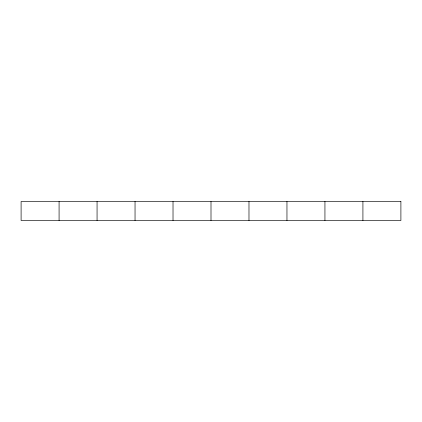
<?xml version="1.0" encoding="UTF-8"?>
<svg xmlns="http://www.w3.org/2000/svg" width="422" height="422" viewBox="0 0 422 422"><rect width="100%" height="100%" fill="white"/><g stroke="black" fill="none" stroke-linecap="round" stroke-linejoin="round"><path stroke-width="0.63" d="M362.92 201.505L362.92 220.495M324.94 201.505L324.94 220.495M286.96 201.505L286.96 220.495M248.98 201.505L248.98 220.495M211 201.505L211 220.495M173.02 201.505L173.02 220.495M135.04 201.505L135.04 220.495M97.06 201.505L97.06 220.495M59.08 201.505L59.08 220.495M400.9 201.505L21.1 201.505L21.1 220.495L400.9 220.495L400.9 201.505"/></g></svg>
